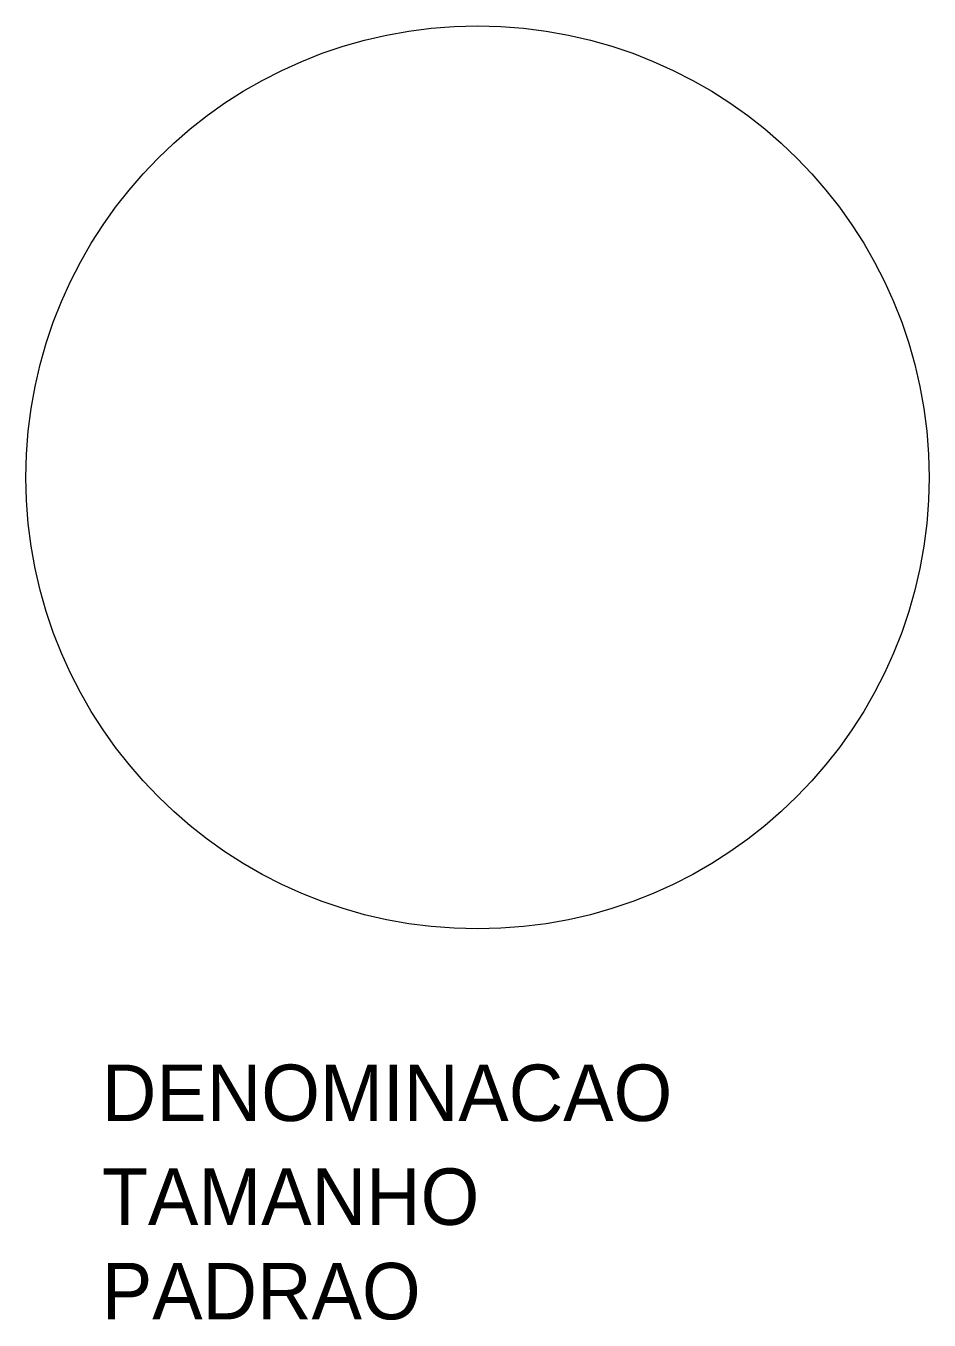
# Model space of a CAD drawing. Extents: x 165 to 245, y 151 to 265.
import ezdxf

# ---------------------------------------------------------------- set-up
doc = ezdxf.new("R2010")
doc.units = 0
doc.layers.add('TUPY', color=3, linetype='CONTINUOUS')

msp = doc.modelspace()

# ---------------------------------------------------------------- linework, layer by layer
at = {"layer": 'TUPY', "color": 0}
msp.add_circle((205.27, 225.32), 40, dxfattribs=at)

# ---------------------------------------------------------------- texts
at = {"layer": 'TUPY', "color": 0, "flags": 1}
for tag, p, s in [('DENOMINACAO', (172, 168.3), 'PRESSAO'), ('TAMANHO', (172, 159.1), ''), ('PADRAO', (172, 150.73), '')]:
    msp.add_attdef(tag, p, s, height=5, dxfattribs=at)

doc.saveas('drawing.dxf')
